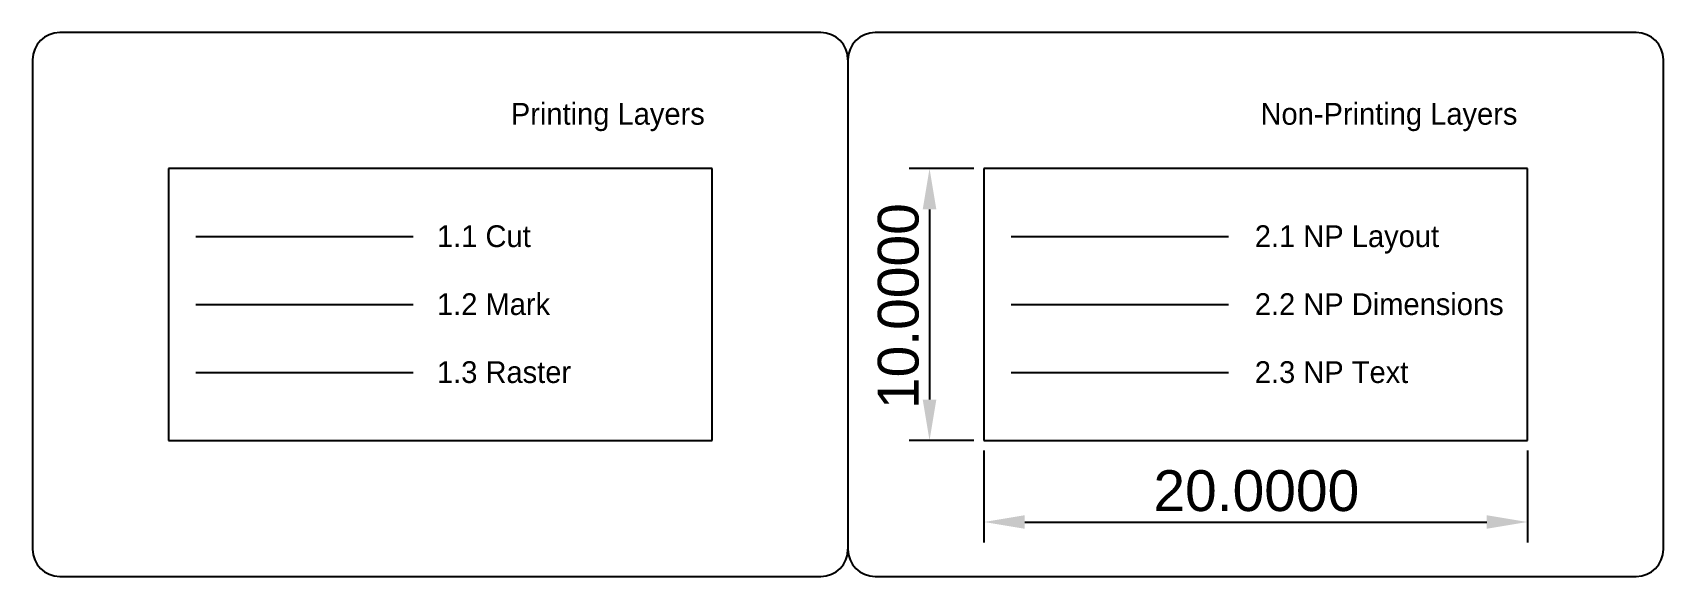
# Model space of a CAD drawing. Extents: x 0 to 60, y 0 to 20.
import ezdxf

# ---------------------------------------------------------------- set-up
doc = ezdxf.new("R2010")
doc.units = 0
doc.layers.get('0').update_dxf_attribs({"linetype": 'CONTINUOUS'})
doc.layers.get('DEFPOINTS').update_dxf_attribs({"linetype": 'CONTINUOUS'})
for name, color, linetype in [('1__PRINTING_LAYERS_____1_1', 1, 'CONTINUOUS'), ('1__PRINTING_LAYERS_____1_2', 5, 'CONTINUOUS'), ('1__PRINTING_LAYERS_____1_3', 7, 'CONTINUOUS'), ('2__NON-PRINTING_LAYERS', 3, 'CONTINUOUS'), ('2__NON-PRINTING_LAYERS___0', 2, 'CONTINUOUS'), ('2__NON-PRINTING_LAYERS___1', 4, 'CONTINUOUS'), ('2__NON-PRINTING_LAYERS____', 3, 'CONTINUOUS')]:
    doc.layers.add(name, color=color, linetype=linetype)
doc.styles.add('FONT_01', font='arial.ttf')
doc.dimstyles.new('QCADDIMSTYLE', dxfattribs={"dimtxt": 1.5, "dimasz": 1.5, "dimexe": 0.75, "dimexo": 0.375, "dimgap": 0.375, "dimtad": 1, "dimtoh": 1, "dimzin": 1, "dimcen": 0.09, "dimazin": 3, "dimtfac": 1, "dimtix": 1, "dimtmove": 0, "dimatfit": 3})

# ---------------------------------------------------------------- blocks, each defined once
blk = doc.blocks.new('*D2')
at = {"layer": '2__NON-PRINTING_LAYERS___1', "color": 0}
for p, q in [((34.625, 15), (32.25, 15)), ((33, 13.5), (33, 6.5)), ((34.625, 5), (32.25, 5))]:
    blk.add_line(p, q, dxfattribs=at)
for points in [[(33.25, 13.5), (32.75, 13.5), (33, 15)], [(32.75, 6.5), (33.25, 6.5), (33, 5)]]:
    blk.add_solid(points, dxfattribs=at)
at = {"layer": 'DEFPOINTS', "color": 0}
for p in [(35, 15), (33, 5), (35, 5)]:
    blk.add_point(p, dxfattribs=at)
at = {"layer": '2__NON-PRINTING_LAYERS___1', "color": 0, "linetype": 'CONTINUOUS', "style": 'FONT_01'}
blk.add_text('10.0000', height=1.5, rotation=90, dxfattribs=at).set_placement((32.5965, 6.15325))
blk = doc.blocks.new('*D3')
at = {"layer": '2__NON-PRINTING_LAYERS___1', "color": 0}
for p, q in [((35, 4.625), (35, 1.25)), ((55, 4.625), (55, 1.25)), ((36.5, 2), (53.5, 2))]:
    blk.add_line(p, q, dxfattribs=at)
for points in [[(36.5, 2.25), (36.5, 1.75), (35, 2)], [(53.5, 1.75), (53.5, 2.25), (55, 2)]]:
    blk.add_solid(points, dxfattribs=at)
at = {"layer": 'DEFPOINTS', "color": 0}
for p in [(35, 5), (55, 5), (55, 2)]:
    blk.add_point(p, dxfattribs=at)
at = {"layer": '2__NON-PRINTING_LAYERS___1', "color": 0, "linetype": 'CONTINUOUS', "style": 'FONT_01'}
blk.add_text('20.0000', height=1.5, dxfattribs=at).set_placement((41.2365, 2.4035))
blk = doc.blocks.new('LASER-CUTTER-LAYERS-R3')
at = {"layer": '1__PRINTING_LAYERS_____1_1'}
for p, q in [((29, 20), (1, 20)), ((59, 20), (31, 20)), ((0, 19), (0, 1)), ((60, 1), (60, 19)), ((6, 12.5), (14, 12.5)), ((1, 0), (29, 0)), ((31, 0), (59, 0))]:
    blk.add_line(p, q, dxfattribs=at)
for centre, start, end in [((1, 19), 90, 180), ((29, 19), 0, 90), ((31, 19), 90, 180), ((59, 19), 0, 90), ((1, 1), 180, 270), ((29, 1), 270, 0), ((31, 1), 180, 270), ((59, 1), 270, 0)]:
    blk.add_arc(centre, 1, start, end, dxfattribs=at)
at = {"layer": '1__PRINTING_LAYERS_____1_2'}
for p, q in [((30, 19), (30, 1)), ((6, 10), (14, 10))]:
    blk.add_line(p, q, dxfattribs=at)
at = {"layer": '1__PRINTING_LAYERS_____1_3'}
for p, q in [((25, 15), (5, 15)), ((5, 15), (5, 5)), ((25, 5), (25, 15)), ((6, 7.5), (14, 7.5)), ((5, 5), (25, 5))]:
    blk.add_line(p, q, dxfattribs=at)
at = {"layer": '2__NON-PRINTING_LAYERS'}
blk.add_line((36, 12.5), (44, 12.5), dxfattribs=at)
at = {"layer": '2__NON-PRINTING_LAYERS___0'}
blk.add_line((36, 7.5), (44, 7.5), dxfattribs=at)
at = {"layer": '2__NON-PRINTING_LAYERS___1'}
blk.add_line((36, 10), (44, 10), dxfattribs=at)
at = {"layer": '2__NON-PRINTING_LAYERS____'}
for p, q in [((55, 15), (35, 15)), ((35, 15), (35, 5)), ((55, 5), (55, 15)), ((35, 5), (55, 5))]:
    blk.add_line(p, q, dxfattribs=at)
at = {"layer": '1__PRINTING_LAYERS_____1_2', "linetype": 'CONTINUOUS'}
blk.add_text('Printing Layers', height=0.8, dxfattribs=at).set_placement((17.596, 16.613))
at = {"layer": '1__PRINTING_LAYERS_____1_3', "linetype": 'CONTINUOUS'}
for s, p in [('1.1 Cut', (14.878, 12.113)), ('1.2 Mark', (14.878, 9.613)), ('1.3 Raster', (14.878, 7.113))]:
    blk.add_text(s, height=0.8, dxfattribs=at).set_placement(p)
at = {"layer": '2__NON-PRINTING_LAYERS___0', "linetype": 'CONTINUOUS'}
for s, p in [('Non-Printing Layers', (45.176, 16.613)), ('2.1 NP Layout', (44.967, 12.113)), ('2.2 NP Dimensions', (44.967, 9.613)), ('2.3 NP Text', (44.967, 7.113))]:
    blk.add_text(s, height=0.8, dxfattribs=at).set_placement(p)
at = {"layer": '2__NON-PRINTING_LAYERS___1'}
dim = blk.add_linear_dim(base=(33, 5), p1=(35, 15), p2=(35, 5), angle=90, dimstyle='QCADDIMSTYLE', dxfattribs=at)
dim.commit()
dim.dimension.update_dxf_attribs({"geometry": '*D2', "text_midpoint": (31.859, 10)})
dim = blk.add_linear_dim(base=(55, 2), p1=(35, 5), p2=(55, 5), dimstyle='QCADDIMSTYLE', dxfattribs=at)
dim.commit()
dim.dimension.update_dxf_attribs({"geometry": '*D3', "text_midpoint": (45, 3.141)})

msp = doc.modelspace()

# ---------------------------------------------------------------- block references
msp.add_blockref('LASER-CUTTER-LAYERS-R3', (0, 0))

doc.saveas('drawing.dxf')
